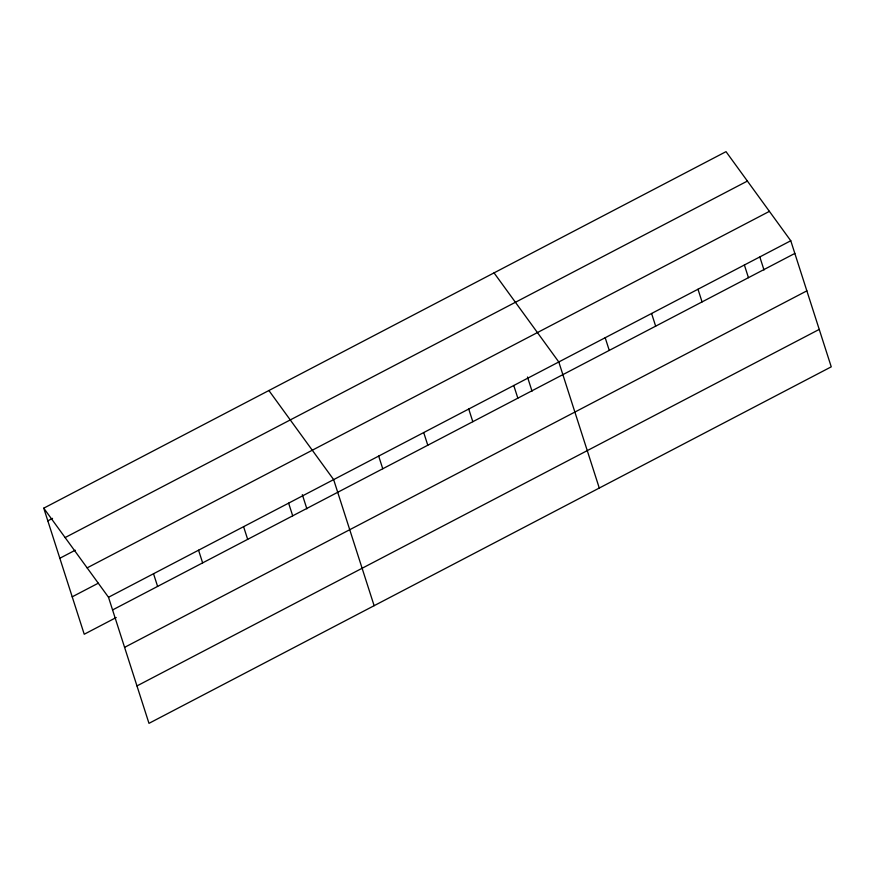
<?xml version="1.0" encoding="UTF-8"?>
<svg xmlns="http://www.w3.org/2000/svg" width="875" height="875" viewBox="0 0 875 875"><rect width="100%" height="100%" fill="white"/><g stroke="black" fill="none" stroke-linecap="round" stroke-linejoin="round"><path stroke-width="1.31" d="M43.75 508.167L726.02 151.659L790.77 240.756L831.25 366.833L148.98 723.341L108.5 597.264L43.75 508.167L84.23 634.244L116.222 617.52M47.819 520.844L52.555 518.372M65.122 537.567L747.392 181.07M59.839 558.261L75.239 550.211M87.139 567.864L769.409 211.356M72.209 596.816L98.284 583.198M108.5 597.264L790.77 240.756M112.58 609.941L794.839 253.433M124.589 647.358L806.859 290.85M136.97 685.913L819.241 329.405M494.047 272.88L558.797 361.977L599.277 488.042M268.898 390.523L333.648 479.62L374.128 605.686M759.861 257.086L764.006 269.992M744.384 265.005L748.453 277.681M697.987 289.242L702.056 301.919M651.591 313.491L655.659 326.167M605.194 337.728L609.262 350.405M527.483 377.016L532.033 391.202M513.767 385.503L517.847 398.18M468.738 409.03L472.817 421.706M423.708 432.556L427.788 445.233M378.678 456.094L382.758 468.759M302.334 494.659L306.884 508.856M288.619 503.147L292.698 515.823M243.589 526.673L247.669 539.35M198.559 550.211L202.639 562.877M153.53 573.737L157.609 586.414"/></g></svg>
